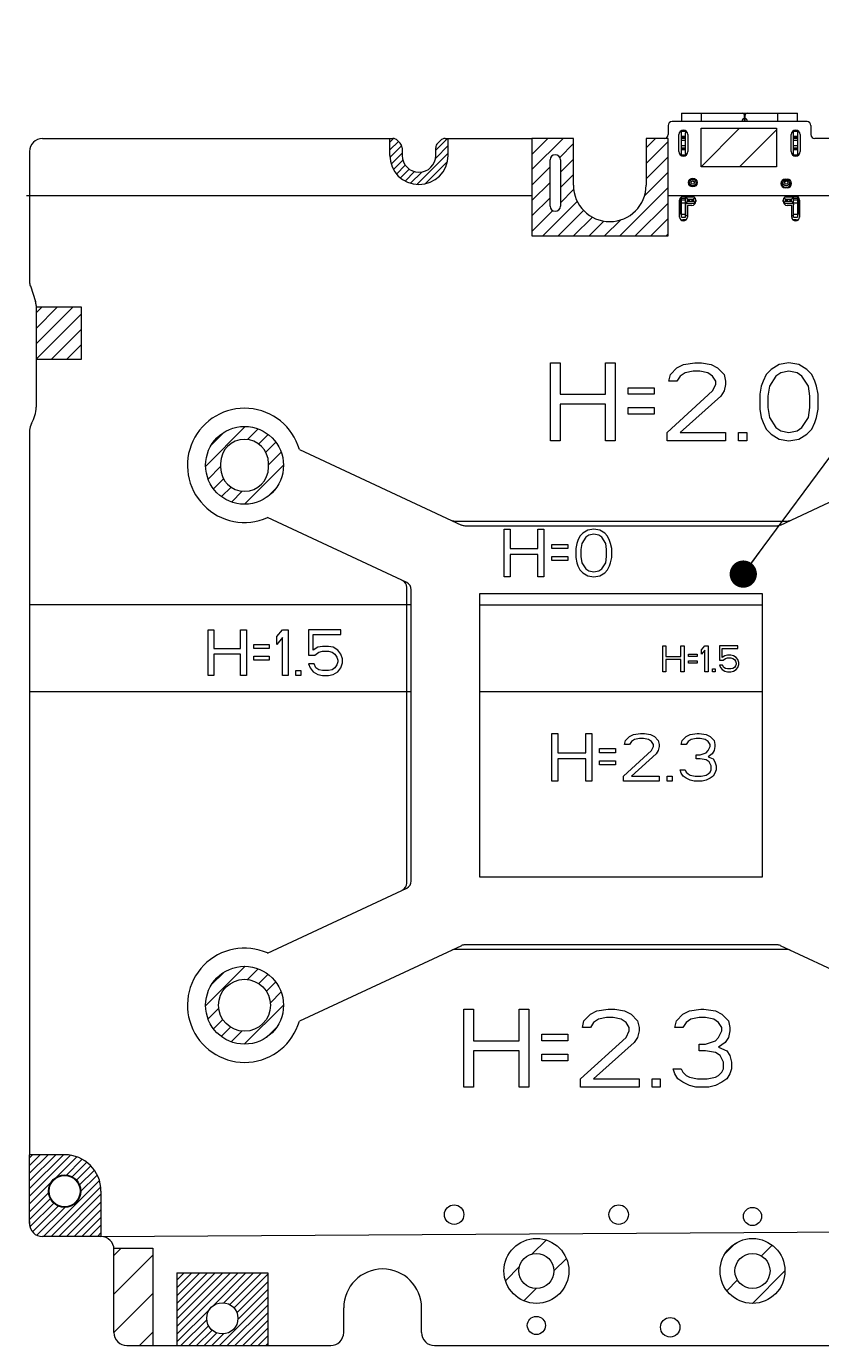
# Model space of a CAD drawing. Header units: millimetres. Extents: x 0 to 420, y 0 to 297.
# Drawn here: x 230.4 to 291.6, y 124.4 to 226.1 of the extents above; entities that cross this region are included whole.
import ezdxf

# ---------------------------------------------------------------- set-up
doc = ezdxf.new("R2010")
doc.units = ezdxf.units.MM
doc.header["$LTSCALE"] = 23.1
doc.layers.get('0').update_dxf_attribs({"linetype": 'CONTINUOUS'})
doc.layers.add('ASSEM_MEM', color=7, linetype='CONTINUOUS')
doc.layers.add('DETAIL', color=7, linetype='CONTINUOUS')
doc.styles.get("Standard").update_dxf_attribs({"font": 'txt', "width": 0.8})
doc.dimstyles.get("Standard").update_dxf_attribs({"dimtxt": 3, "dimasz": 2.1, "dimexe": 2, "dimexo": 1, "dimtad": 1, "dimzin": 0, "dimdsep": 46, "dimtxsty": 'STANDARD', "dimblk": '_FILLED', "dimblk1": '_FILLED', "dimblk2": '_FILLED', "dimcen": 0.09, "dimazin": 0, "dimtol": 1, "dimtp": 0.01, "dimtm": 0.01, "dimtfac": 1, "dimtofl": 0, "dimtmove": 0, "dimatfit": 3, "dimldrblk": '_FILLED', "dimfxl": 1, "dimtolj": 1, "dimtzin": 0, "dimarcsym": 0})

# ---------------------------------------------------------------- blocks, each defined once
blk = doc.blocks.new('_FILLED')
at = {"color": 0, "linetype": 'BYBLOCK'}
blk.add_solid([(0, 0), (-1, 0.167), (-1, -0.167)], dxfattribs=at)

msp = doc.modelspace()

# ---------------------------------------------------------------- linework, layer by layer
at = {"layer": 'ASSEM_MEM', "color": 7, "linetype": 'CONTINUOUS'}
for p, q in [((290.51, 218.73), (280.11, 218.73)), ((280.84, 219.38), (280.84, 218.73)), ((280.84, 219.38), (289.78, 219.38)), ((285.69, 218.73), (285.69, 219.23)), ((285.69, 219.18), (285.74, 219.18)), ((285.74, 218.98), (285.69, 218.98)), ((285.74, 218.73), (285.74, 219.23)), ((289.78, 218.73), (289.78, 219.38)), ((279.81, 218.43), (279.81, 217.73)), ((280.64, 216.43), (280.64, 217.73)), ((280.84, 218.03), (280.84, 217.98)), ((280.84, 216.27), (280.84, 217.88)), ((281.14, 217.58), (280.84, 217.58)), ((281.23, 217.98), (280.85, 217.98)), ((281.14, 216.27), (281.14, 217.88)), ((281.34, 217.73), (281.34, 216.43)), ((289.28, 216.43), (289.28, 217.73)), ((289.78, 217.98), (289.4, 217.98)), ((289.48, 216.27), (289.48, 217.88)), ((289.78, 217.58), (289.48, 217.58)), ((289.78, 217.98), (289.78, 218.03)), ((289.78, 217.88), (289.78, 216.27)), ((289.98, 217.73), (289.98, 216.43)), ((290.81, 218.43), (290.81, 217.73)), ((231.61, 217.43), (258.36, 217.43)), ((262.86, 217.43), (269.31, 217.43)), ((280.84, 216.58), (281.14, 216.58)), ((289.48, 216.58), (289.78, 216.58)), ((335.01, 217.43), (291.11, 217.43)), ((230.61, 216.43), (230.61, 206.39)), ((280.84, 216.18), (280.84, 216.12)), ((280.85, 216.18), (281.23, 216.18)), ((289.4, 216.18), (289.78, 216.18)), ((289.78, 216.12), (289.78, 216.18)), ((281.84, 214.33), (281.58, 214.33)), ((289.11, 214.18), (288.71, 214.18)), ((289.08, 213.65), (288.75, 213.65)), ((288.84, 214.3), (288.99, 214.3)), ((288.99, 213.63), (288.84, 213.63)), ((280.69, 211.38), (280.69, 212.68)), ((280.8, 212.68), (280.73, 212.81)), ((280.8, 211.61), (280.8, 212.68)), ((280.84, 212.55), (280.8, 212.55)), ((280.84, 211.38), (280.84, 212.93)), ((281.14, 212.93), (280.84, 212.93)), ((281.14, 212.68), (280.84, 212.68)), ((280.99, 212.98), (281.64, 212.98)), ((281.14, 211.38), (281.14, 212.98)), ((281.17, 211.5), (281.17, 212.98)), ((281.17, 212.9), (281.32, 212.75)), ((281.84, 212.9), (281.17, 212.9)), ((281.32, 212.6), (281.17, 212.45)), ((281.17, 212.45), (281.91, 212.45)), ((281.31, 212.75), (281.31, 212.6)), ((281.31, 212.75), (281.77, 212.75)), ((281.31, 212.6), (281.77, 212.6)), ((281.76, 212.6), (281.76, 212.75)), ((281.88, 212.86), (281.77, 212.75)), ((281.77, 212.6), (281.77, 212.75)), ((281.77, 212.6), (281.91, 212.45)), ((281.92, 212.46), (281.92, 212.8)), ((281.94, 212.68), (281.94, 212.58)), ((288.68, 212.58), (288.68, 212.68)), ((288.71, 212.8), (288.71, 212.46)), ((288.71, 212.45), (288.86, 212.6)), ((288.72, 212.45), (289.46, 212.45)), ((288.86, 212.75), (288.75, 212.86)), ((289.46, 212.9), (288.78, 212.9)), ((288.86, 212.75), (288.86, 212.6)), ((288.86, 212.75), (288.86, 212.6)), ((288.86, 212.75), (289.31, 212.75)), ((288.86, 212.6), (289.31, 212.6)), ((288.98, 212.98), (289.63, 212.98)), ((289.31, 212.75), (289.46, 212.9)), ((289.31, 212.6), (289.31, 212.75)), ((289.46, 212.45), (289.31, 212.6)), ((289.46, 211.5), (289.46, 212.98)), ((289.48, 211.38), (289.48, 212.98)), ((289.78, 212.93), (289.48, 212.93)), ((289.78, 212.68), (289.48, 212.68)), ((289.78, 212.93), (289.78, 211.38)), ((289.83, 212.55), (289.78, 212.55)), ((289.83, 212.68), (289.9, 212.81)), ((289.83, 212.68), (289.83, 211.61)), ((289.93, 212.68), (289.93, 211.38)), ((281.14, 212.13), (281.17, 212.13)), ((281.17, 212.1), (281.14, 212.1)), ((281.14, 211.5), (281.29, 211.5)), ((281.29, 211.46), (281.14, 211.46)), ((281.29, 212.28), (281.29, 211.38)), ((281.64, 212.28), (281.29, 212.28)), ((289.33, 212.28), (288.98, 212.28)), ((289.33, 211.38), (289.33, 212.28)), ((289.33, 211.5), (289.48, 211.5)), ((289.48, 211.46), (289.33, 211.46)), ((289.46, 212.13), (289.48, 212.13)), ((289.48, 212.1), (289.46, 212.1)), ((280.84, 211.38), (281.14, 211.38)), ((281.2, 211.16), (280.95, 211.16)), ((289.68, 211.16), (289.43, 211.16)), ((289.48, 211.38), (289.78, 211.38)), ((230.67, 206.07), (231.06, 204.88)), ((231.11, 204.56), (231.11, 204.43)), ((231.11, 200.43), (231.11, 196.73)), ((230.61, 194.95), (230.61, 139.13)), ((254.81, 125.43), (254.81, 127.33)), ((260.81, 125.43), (260.81, 127.33)), ((240.11, 124.43), (241.96, 124.43)), ((248.96, 124.43), (253.81, 124.43)), ((261.81, 124.43), (294.81, 124.43))]:
    msp.add_line(p, q, dxfattribs=at)
at = {"layer": 'ASSEM_MEM', "color": 9, "linetype": 'CONTINUOUS'}
for p, q in [((282.39, 218.73), (282.39, 219.38)), ((288.23, 219.38), (288.23, 218.73)), ((280.84, 217.54), (281.14, 217.54)), ((289.48, 217.54), (289.78, 217.54)), ((281.14, 217.44), (280.84, 217.44)), ((280.84, 217.29), (281.14, 217.29)), ((281.14, 216.86), (280.84, 216.86)), ((280.84, 216.72), (281.14, 216.72)), ((281.14, 216.61), (280.84, 216.61)), ((289.78, 217.44), (289.48, 217.44)), ((289.48, 217.29), (289.78, 217.29)), ((289.78, 216.86), (289.48, 216.86)), ((289.48, 216.72), (289.78, 216.72)), ((289.78, 216.61), (289.48, 216.61)), ((281.52, 214.3), (281.57, 214.23)), ((281.86, 214.23), (281.91, 214.3)), ((288.74, 214.27), (288.77, 214.23)), ((289.06, 214.23), (289.09, 214.27)), ((280.71, 212.78), (280.75, 212.78)), ((281.14, 212.8), (280.84, 212.8)), ((280.84, 212.48), (281.14, 212.48)), ((281.33, 212.6), (281.33, 212.75)), ((281.4, 212.75), (281.4, 212.6)), ((281.45, 212.6), (281.45, 212.75)), ((281.63, 212.75), (281.63, 212.6)), ((281.68, 212.6), (281.68, 212.75)), ((281.75, 212.75), (281.75, 212.6)), ((288.88, 212.6), (288.88, 212.75)), ((288.95, 212.75), (288.95, 212.6)), ((289, 212.6), (289, 212.75)), ((289.18, 212.75), (289.18, 212.6)), ((289.23, 212.6), (289.23, 212.75)), ((289.3, 212.75), (289.3, 212.6)), ((289.78, 212.8), (289.48, 212.8)), ((289.48, 212.48), (289.78, 212.48)), ((289.88, 212.78), (289.91, 212.78)), ((280.8, 212.4), (280.84, 212.4)), ((281.14, 211.58), (280.84, 211.58)), ((281.14, 212.31), (281.17, 212.31)), ((289.46, 212.31), (289.48, 212.31)), ((289.78, 211.58), (289.48, 211.58)), ((289.78, 212.4), (289.83, 212.4))]:
    msp.add_line(p, q, dxfattribs=at)
at = {"layer": 'ASSEM_MEM', "color": 2, "linetype": 'CONTINUOUS'}
for p, q in [((282.35, 215.26), (285.32, 218.23)), ((285.31, 215.25), (288.17, 218.11)), ((258.36, 217.14), (258.65, 217.43)), ((258.36, 216.55), (259.03, 217.21)), ((258.37, 215.96), (259.29, 216.88)), ((261.9, 215.92), (262.86, 216.89)), ((261.91, 216.53), (262.81, 217.43)), ((269.31, 217.4), (269.34, 217.43)), ((269.31, 216.21), (270.53, 217.43)), ((269.31, 215.03), (271.72, 217.43)), ((271.46, 215.98), (272.51, 217.04)), ((278.11, 216.7), (278.84, 217.43)), ((278.11, 215.51), (279.81, 217.21)), ((258.47, 215.46), (259.31, 216.31)), ((258.64, 215.04), (259.37, 215.76)), ((260.45, 213.88), (262.86, 216.29)), ((261.09, 213.93), (262.81, 215.65)), ((271.51, 214.85), (272.51, 215.85)), ((278.11, 214.32), (279.81, 216.02)), ((258.88, 214.69), (259.56, 215.37)), ((259.18, 214.39), (259.86, 215.07)), ((259.54, 214.15), (260.26, 214.88)), ((259.95, 213.98), (260.82, 214.84)), ((269.31, 213.84), (270.71, 215.24)), ((271.51, 213.66), (272.51, 214.66)), ((277.99, 213.01), (279.81, 214.83)), ((269.31, 212.65), (270.71, 214.05)), ((271.51, 212.47), (272.53, 213.49)), ((276.1, 209.93), (279.81, 213.65)), ((269.31, 211.46), (270.71, 212.86)), ((270.16, 209.93), (272.81, 212.58)), ((277.28, 209.93), (279.81, 212.46)), ((269.31, 210.27), (270.92, 211.88)), ((271.34, 209.93), (273.3, 211.88)), ((272.53, 209.93), (273.97, 211.37)), ((273.72, 209.93), (274.86, 211.06)), ((274.91, 209.93), (276.13, 211.15)), ((278.47, 209.93), (279.81, 211.27)), ((279.66, 209.93), (279.81, 210.08)), ((231.11, 203.99), (231.55, 204.43)), ((231.11, 202.8), (232.74, 204.43)), ((231.11, 201.61), (233.93, 204.43)), ((231.11, 200.43), (234.61, 203.93)), ((232.3, 200.43), (234.61, 202.74)), ((233.49, 200.43), (234.61, 201.55)), ((244.18, 192.19), (247.23, 195.25)), ((244.62, 193.82), (245.6, 194.8)), ((247.41, 194.23), (248.23, 195.05)), ((248.26, 193.9), (249, 194.63)), ((248.81, 193.26), (249.58, 194.03)), ((249.02, 192.28), (250, 193.26)), ((244.37, 191.19), (245.32, 192.15)), ((247.17, 189.25), (250.17, 192.25)), ((244.79, 190.43), (245.56, 191.2)), ((245.39, 189.84), (246.13, 190.57)), ((246.16, 189.42), (247, 190.26)), ((248.93, 189.81), (249.61, 190.49)), ((244.17, 150.61), (247.21, 153.65)), ((244.66, 152.28), (245.54, 153.16)), ((247.39, 152.64), (248.21, 153.46)), ((248.26, 152.32), (248.98, 153.04)), ((248.86, 151.73), (249.58, 152.45)), ((249.16, 150.85), (249.99, 151.68)), ((244.36, 149.61), (245.19, 150.43)), ((247.15, 147.65), (250.17, 150.67)), ((244.78, 148.84), (245.5, 149.56)), ((245.38, 148.25), (246.09, 148.96)), ((246.15, 147.83), (246.97, 148.66)), ((248.86, 148.16), (249.66, 148.97)), ((230.61, 138.9), (230.84, 139.13)), ((230.61, 138.31), (231.43, 139.13)), ((230.61, 137.71), (232.03, 139.13)), ((230.61, 137.12), (232.62, 139.13)), ((230.61, 136.53), (233.22, 139.13)), ((230.61, 135.93), (233.77, 139.09)), ((230.61, 135.34), (234.24, 138.97)), ((233.39, 137.52), (234.66, 138.79)), ((233.86, 137.4), (235.02, 138.55)), ((234.2, 137.14), (235.33, 138.27)), ((234.43, 136.78), (235.6, 137.95)), ((234.51, 136.27), (235.82, 137.57)), ((230.61, 134.74), (232.12, 136.25)), ((231.67, 132.83), (235.99, 137.15)), ((232.26, 132.83), (236.09, 136.66)), ((230.61, 134.15), (232.25, 135.78)), ((230.64, 133.59), (232.5, 135.44)), ((230.84, 133.19), (232.87, 135.21)), ((232.86, 132.83), (236.11, 136.09)), ((233.45, 132.83), (236.11, 135.49)), ((231.17, 132.93), (233.37, 135.13)), ((234.04, 132.83), (236.11, 134.9)), ((234.64, 132.83), (236.11, 134.3)), ((235.23, 132.83), (236.11, 133.71)), ((235.83, 132.83), (236.11, 133.12)), ((269.33, 131.49), (270.41, 132.56)), ((284.19, 131.49), (285, 132.31)), ((287, 131.34), (287.83, 132.16)), ((237.11, 131.37), (237.67, 131.93)), ((237.11, 128.4), (240.11, 131.4)), ((271.01, 130.2), (271.97, 131.15)), ((267.28, 129.43), (268.36, 130.51)), ((286.31, 127.68), (288.81, 130.18)), ((241.96, 129.46), (242.53, 130.03)), ((241.96, 128.87), (243.12, 130.03)), ((241.96, 128.27), (243.72, 130.03)), ((241.96, 127.68), (244.31, 130.03)), ((241.96, 127.09), (244.9, 130.03)), ((241.96, 126.49), (245.5, 130.03)), ((241.96, 125.9), (246.09, 130.03)), ((241.96, 125.31), (246.69, 130.03)), ((244.73, 127.47), (247.28, 130.03)), ((245.57, 127.72), (247.87, 130.03)), ((246.03, 127.59), (248.47, 130.03)), ((246.36, 127.33), (248.96, 129.93)), ((246.59, 126.96), (248.96, 129.34)), ((284.33, 128.66), (285.15, 129.49)), ((237.11, 125.43), (240.11, 128.43)), ((245.24, 124.43), (248.96, 128.15)), ((246.66, 126.44), (248.96, 128.74)), ((268.69, 127.87), (269.65, 128.83)), ((241.96, 124.71), (244.52, 127.26)), ((245.84, 124.43), (248.96, 127.55)), ((242.27, 124.43), (244.27, 126.42)), ((246.43, 124.43), (248.96, 126.96)), ((247.03, 124.43), (248.96, 126.37)), ((239.08, 124.43), (240.11, 125.46)), ((242.87, 124.43), (244.4, 125.96)), ((243.46, 124.43), (244.67, 125.63)), ((244.06, 124.43), (245.04, 125.41)), ((244.65, 124.43), (245.55, 125.33)), ((247.62, 124.43), (248.96, 125.77)), ((248.21, 124.43), (248.96, 125.18)), ((248.81, 124.43), (248.96, 124.58))]:
    msp.add_line(p, q, dxfattribs=at)
at = {"layer": 'ASSEM_MEM', "color": 4, "linetype": 'CONTINUOUS'}
for p, q in [((282.35, 215.25), (282.35, 218.23)), ((282.35, 218.23), (288.17, 218.23)), ((288.17, 218.23), (288.17, 215.25)), ((258.36, 216.13), (258.36, 217.43)), ((258.36, 217.43), (258.61, 217.43)), ((259.17, 217.07), (258.96, 217.28)), ((259.31, 216.72), (259.31, 216.13)), ((261.91, 216.13), (261.91, 216.72)), ((262.27, 217.28), (262.06, 217.07)), ((262.62, 217.43), (262.86, 217.43)), ((262.86, 216.13), (262.86, 217.43)), ((269.31, 217.43), (269.31, 209.93)), ((272.51, 217.43), (269.31, 217.43)), ((272.51, 213.83), (272.51, 217.43)), ((278.11, 217.43), (278.11, 213.83)), ((279.81, 217.43), (278.11, 217.43)), ((279.81, 209.93), (279.81, 217.43)), ((270.71, 212.23), (270.71, 215.78)), ((271.51, 215.78), (271.51, 212.23)), ((288.17, 215.25), (282.35, 215.25)), ((230.36, 213.03), (269.31, 213.03)), ((279.82, 213.03), (292.95, 213.03)), ((269.31, 209.93), (279.81, 209.93)), ((231.11, 204.43), (231.11, 200.43)), ((234.61, 204.43), (231.11, 204.43)), ((234.61, 200.43), (234.61, 204.43)), ((231.11, 200.43), (234.61, 200.43)), ((251.4, 193.48), (263.89, 187.65)), ((288.46, 187.65), (300.95, 193.48)), ((245.32, 192.4), (245.32, 192.1)), ((249.02, 192.1), (249.02, 192.4)), ((259.68, 183.22), (248.95, 188.22)), ((263.39, 187.95), (288.96, 187.95)), ((264.14, 187.6), (288.21, 187.6)), ((259.67, 160.06), (259.67, 182.84)), ((260.02, 160.22), (260.02, 182.67)), ((265.27, 182.35), (265.27, 160.55)), ((287.07, 182.35), (265.27, 182.35)), ((287.07, 160.55), (287.07, 182.35)), ((260.02, 181.5), (230.61, 181.5)), ((265.27, 181.5), (287.07, 181.5)), ((279.39, 176.34), (279.39, 178.34)), ((279.39, 178.34), (279.64, 178.34)), ((279.64, 178.34), (279.64, 177.53)), ((280.8, 177.53), (280.8, 178.34)), ((280.8, 178.34), (281.05, 178.34)), ((281.05, 178.34), (281.05, 176.34)), ((282.39, 178.04), (282.64, 178.34)), ((282.39, 177.7), (282.39, 178.04)), ((282.64, 178), (282.39, 177.7)), ((282.64, 178.34), (282.89, 178.34)), ((282.64, 176.34), (282.64, 178)), ((282.89, 178.34), (282.89, 176.34)), ((283.76, 178.34), (283.76, 177.24)), ((285.18, 178.34), (283.76, 178.34)), ((283.97, 177.45), (283.97, 178.13)), ((283.97, 178.13), (285.18, 178.13)), ((285.18, 178.13), (285.18, 178.34)), ((279.64, 177.53), (280.8, 177.53)), ((279.64, 177.28), (279.64, 176.34)), ((280.8, 177.28), (279.64, 177.28)), ((280.8, 176.34), (280.8, 177.28)), ((281.39, 177.53), (281.39, 177.7)), ((281.39, 177.7), (282.05, 177.7)), ((282.05, 177.53), (281.39, 177.53)), ((281.39, 177.02), (281.39, 177.19)), ((281.39, 177.19), (282.05, 177.19)), ((282.05, 177.02), (281.39, 177.02)), ((282.05, 177.7), (282.05, 177.53)), ((282.05, 177.19), (282.05, 177.02)), ((283.76, 177.24), (284.05, 177.24)), ((284.18, 177.58), (283.97, 177.45)), ((284.05, 177.24), (284.22, 177.36)), ((284.39, 177.62), (284.18, 177.58)), ((284.22, 177.36), (284.39, 177.41)), ((284.64, 177.62), (284.39, 177.62)), ((284.39, 177.41), (284.64, 177.41)), ((284.84, 177.58), (284.64, 177.62)), ((284.64, 177.41), (284.8, 177.36)), ((284.8, 177.36), (284.93, 177.28)), ((285.05, 177.45), (284.84, 177.58)), ((284.93, 177.28), (285.01, 177.15)), ((285.01, 177.15), (285.05, 177.02)), ((285.05, 176.94), (285.01, 176.81)), ((285.18, 177.28), (285.05, 177.45)), ((285.05, 177.02), (285.05, 176.94)), ((285.26, 177.07), (285.18, 177.28)), ((285.18, 176.68), (285.26, 176.9)), ((285.26, 176.9), (285.26, 177.07)), ((279.64, 176.34), (279.39, 176.34)), ((281.05, 176.34), (280.8, 176.34)), ((282.89, 176.34), (282.64, 176.34)), ((283.22, 176.34), (283.22, 176.56)), ((283.22, 176.56), (283.43, 176.56)), ((283.43, 176.34), (283.22, 176.34)), ((283.43, 176.56), (283.43, 176.34)), ((284.01, 176.85), (283.76, 176.85)), ((283.76, 176.85), (283.84, 176.68)), ((283.84, 176.68), (283.97, 176.51)), ((283.97, 176.51), (284.18, 176.38)), ((284.09, 176.68), (284.01, 176.85)), ((284.22, 176.6), (284.09, 176.68)), ((284.18, 176.38), (284.39, 176.34)), ((284.39, 176.56), (284.22, 176.6)), ((284.64, 176.56), (284.39, 176.56)), ((284.39, 176.34), (284.64, 176.34)), ((284.8, 176.6), (284.64, 176.56)), ((284.64, 176.34), (284.84, 176.38)), ((284.93, 176.68), (284.8, 176.6)), ((284.84, 176.38), (285.05, 176.51)), ((285.01, 176.81), (284.93, 176.68)), ((285.05, 176.51), (285.18, 176.68)), ((230.61, 174.83), (260.02, 174.83)), ((265.27, 174.83), (287.07, 174.83)), ((270.85, 167.92), (270.85, 171.6)), ((270.85, 171.6), (271.31, 171.6)), ((271.31, 171.6), (271.31, 170.11)), ((273.46, 170.11), (273.46, 171.6)), ((273.46, 171.6), (273.92, 171.6)), ((273.92, 171.6), (273.92, 167.92)), ((276.45, 170.74), (276.52, 171.05)), ((276.52, 171.05), (276.83, 171.36)), ((276.83, 171.36), (277.14, 171.52)), ((276.98, 170.97), (276.83, 170.74)), ((277.21, 171.13), (276.98, 170.97)), ((277.14, 171.52), (277.67, 171.6)), ((277.6, 171.21), (277.21, 171.13)), ((277.9, 171.21), (277.6, 171.21)), ((277.67, 171.6), (277.98, 171.6)), ((278.29, 171.13), (277.9, 171.21)), ((277.98, 171.6), (278.44, 171.52)), ((278.52, 170.97), (278.29, 171.13)), ((278.44, 171.52), (278.75, 171.36)), ((278.67, 170.74), (278.52, 170.97)), ((278.75, 171.36), (279.05, 171.05)), ((279.05, 171.05), (279.13, 170.74)), ((280.82, 170.74), (280.89, 171.05)), ((280.89, 171.05), (281.2, 171.36)), ((281.2, 171.36), (281.51, 171.52)), ((281.35, 170.97), (281.2, 170.74)), ((281.58, 171.13), (281.35, 170.97)), ((281.51, 171.52), (282.04, 171.6)), ((281.97, 171.21), (281.58, 171.13)), ((282.27, 171.21), (281.97, 171.21)), ((282.04, 171.6), (282.2, 171.6)), ((282.2, 171.6), (282.73, 171.52)), ((282.66, 171.13), (282.27, 171.21)), ((282.89, 170.97), (282.66, 171.13)), ((282.73, 171.52), (283.04, 171.36)), ((283.04, 170.74), (282.89, 170.97)), ((283.04, 171.36), (283.35, 171.05)), ((283.35, 171.05), (283.42, 170.74)), ((271.31, 170.11), (273.46, 170.11)), ((274.53, 170.11), (274.53, 170.42)), ((274.53, 170.42), (275.76, 170.42)), ((275.76, 170.11), (274.53, 170.11)), ((275.76, 170.42), (275.76, 170.11)), ((276.37, 168.31), (278.52, 170.27)), ((276.83, 170.74), (276.45, 170.74)), ((278.9, 170.03), (276.98, 168.31)), ((278.52, 170.27), (278.67, 170.58)), ((278.67, 170.58), (278.67, 170.74)), ((279.05, 170.27), (278.9, 170.03)), ((279.13, 170.58), (279.05, 170.27)), ((279.13, 170.74), (279.13, 170.58)), ((281.2, 170.74), (280.82, 170.74)), ((281.97, 169.64), (281.97, 169.95)), ((281.97, 169.95), (282.27, 169.95)), ((282.27, 169.95), (282.73, 170.11)), ((282.73, 170.11), (282.89, 170.27)), ((282.89, 170.27), (283.04, 170.58)), ((283.19, 170.03), (282.89, 169.8)), ((282.89, 169.8), (283.27, 169.64)), ((283.04, 170.58), (283.04, 170.74)), ((283.35, 170.27), (283.19, 170.03)), ((283.42, 170.58), (283.35, 170.27)), ((283.42, 170.74), (283.42, 170.58)), ((271.31, 169.64), (271.31, 167.92)), ((273.46, 169.64), (271.31, 169.64)), ((273.46, 167.92), (273.46, 169.64)), ((274.53, 169.17), (274.53, 169.48)), ((274.53, 169.48), (275.76, 169.48)), ((275.76, 169.17), (274.53, 169.17)), ((275.76, 169.48), (275.76, 169.17)), ((280.74, 168.78), (281.12, 168.78)), ((280.82, 168.54), (280.74, 168.78)), ((281.12, 168.78), (281.2, 168.62)), ((282.27, 169.64), (281.97, 169.64)), ((282.73, 169.56), (282.27, 169.64)), ((282.96, 169.41), (282.73, 169.56)), ((283.12, 169.09), (282.96, 169.41)), ((283.04, 168.62), (283.12, 168.78)), ((283.12, 168.78), (283.12, 169.09)), ((283.27, 169.64), (283.42, 169.41)), ((283.42, 169.41), (283.5, 169.09)), ((283.5, 168.78), (283.42, 168.54)), ((283.5, 169.09), (283.5, 168.78)), ((271.31, 167.92), (270.85, 167.92)), ((273.92, 167.92), (273.46, 167.92)), ((276.37, 167.92), (276.37, 168.31)), ((279.13, 167.92), (276.37, 167.92)), ((276.98, 168.31), (279.13, 168.31)), ((279.13, 168.31), (279.13, 167.92)), ((279.74, 167.92), (279.74, 168.31)), ((279.74, 168.31), (280.13, 168.31)), ((280.13, 167.92), (279.74, 167.92)), ((280.13, 168.31), (280.13, 167.92)), ((280.97, 168.31), (280.82, 168.54)), ((281.2, 168.15), (280.97, 168.31)), ((281.2, 168.62), (281.35, 168.47)), ((281.51, 168), (281.2, 168.15)), ((281.35, 168.47), (281.51, 168.39)), ((281.51, 168.39), (281.89, 168.31)), ((281.81, 167.92), (281.51, 168)), ((282.43, 167.92), (281.81, 167.92)), ((281.89, 168.31), (282.35, 168.31)), ((282.35, 168.31), (282.73, 168.39)), ((282.73, 168), (282.43, 167.92)), ((282.73, 168.39), (282.89, 168.47)), ((283.04, 168.15), (282.73, 168)), ((282.89, 168.47), (283.04, 168.62)), ((283.27, 168.31), (283.04, 168.15)), ((283.42, 168.54), (283.27, 168.31)), ((248.95, 154.67), (259.68, 159.68)), ((265.27, 160.55), (287.07, 160.55)), ((263.89, 155.24), (251.4, 149.42)), ((288.96, 154.95), (263.39, 154.95)), ((288.21, 155.3), (264.14, 155.3)), ((300.95, 149.42), (288.46, 155.24)), ((230.61, 133.83), (230.61, 139.13)), ((233.31, 139.13), (230.61, 139.13)), ((236.11, 136.33), (236.11, 132.83)), ((236.11, 132.83), (330.01, 133.43)), ((236.11, 132.83), (231.61, 132.83)), ((237.11, 125.43), (237.11, 131.93)), ((237.11, 131.93), (240.11, 131.93)), ((240.11, 131.93), (240.11, 124.43)), ((241.96, 130.03), (241.96, 124.43)), ((241.96, 130.03), (248.96, 130.03)), ((248.96, 130.03), (248.96, 124.43)), ((238.11, 124.43), (240.11, 124.43)), ((241.96, 124.43), (248.96, 124.43))]:
    msp.add_line(p, q, dxfattribs=at)
at = {"layer": 'ASSEM_MEM', "color": 40, "linetype": 'CONTINUOUS'}
for p, q in [((270.74, 194.15), (270.74, 200.15)), ((270.74, 200.15), (271.49, 200.15)), ((271.49, 200.15), (271.49, 197.72)), ((274.99, 197.72), (274.99, 200.15)), ((274.99, 200.15), (275.74, 200.15)), ((275.74, 200.15), (275.74, 194.15)), ((279.87, 198.74), (279.99, 199.25)), ((279.99, 199.25), (280.49, 199.76)), ((280.49, 199.76), (280.99, 200.02)), ((281.12, 199.38), (280.74, 199.12)), ((280.99, 200.02), (281.87, 200.15)), ((281.74, 199.51), (281.12, 199.38)), ((282.24, 199.51), (281.74, 199.51)), ((281.87, 200.15), (282.37, 200.15)), ((282.87, 199.38), (282.24, 199.51)), ((282.37, 200.15), (283.12, 200.02)), ((283.24, 199.12), (282.87, 199.38)), ((283.12, 200.02), (283.62, 199.76)), ((283.62, 199.76), (284.12, 199.25)), ((284.12, 199.25), (284.24, 198.74)), ((287.37, 199.25), (287.12, 198.74)), ((287.74, 199.64), (287.37, 199.25)), ((288.37, 200.02), (287.74, 199.64)), ((288.49, 199.38), (288.12, 199.12)), ((289.12, 200.15), (288.37, 200.02)), ((289.12, 199.51), (288.49, 199.38)), ((289.87, 200.02), (289.12, 200.15)), ((289.74, 199.38), (289.12, 199.51)), ((290.12, 199.12), (289.74, 199.38)), ((290.49, 199.64), (289.87, 200.02)), ((290.87, 199.25), (290.49, 199.64)), ((291.12, 198.74), (290.87, 199.25)), ((276.74, 197.72), (276.74, 198.23)), ((276.74, 198.23), (278.74, 198.23)), ((278.74, 198.23), (278.74, 197.72)), ((280.49, 198.74), (279.87, 198.74)), ((280.74, 199.12), (280.49, 198.74)), ((283.49, 198.74), (283.24, 199.12)), ((283.24, 197.98), (283.49, 198.49)), ((283.49, 198.49), (283.49, 198.74)), ((284.24, 198.49), (284.12, 197.98)), ((284.24, 198.74), (284.24, 198.49)), ((286.99, 198.36), (286.87, 197.72)), ((287.12, 198.74), (286.99, 198.36)), ((287.62, 198.36), (287.49, 197.59)), ((288.12, 199.12), (287.62, 198.36)), ((290.62, 198.36), (290.12, 199.12)), ((290.74, 197.59), (290.62, 198.36)), ((291.24, 198.36), (291.12, 198.74)), ((291.37, 197.72), (291.24, 198.36)), ((271.49, 197.72), (274.99, 197.72)), ((278.74, 197.72), (276.74, 197.72)), ((279.74, 194.78), (283.24, 197.98)), ((283.87, 197.59), (280.74, 194.78)), ((284.12, 197.98), (283.87, 197.59)), ((286.87, 197.72), (286.87, 196.57)), ((287.49, 197.59), (287.49, 196.7)), ((290.74, 196.7), (290.74, 197.59)), ((291.37, 196.57), (291.37, 197.72)), ((271.49, 196.95), (271.49, 194.15)), ((274.99, 196.95), (271.49, 196.95)), ((274.99, 194.15), (274.99, 196.95)), ((276.74, 196.19), (276.74, 196.7)), ((276.74, 196.7), (278.74, 196.7)), ((278.74, 196.19), (276.74, 196.19)), ((278.74, 196.7), (278.74, 196.19)), ((286.87, 196.57), (286.99, 195.93)), ((287.49, 196.7), (287.62, 195.93)), ((290.62, 195.93), (290.74, 196.7)), ((291.24, 195.93), (291.37, 196.57)), ((286.99, 195.93), (287.12, 195.55)), ((287.12, 195.55), (287.37, 195.04)), ((287.62, 195.93), (288.12, 195.17)), ((288.12, 195.17), (288.49, 194.91)), ((289.74, 194.91), (290.12, 195.17)), ((290.12, 195.17), (290.62, 195.93)), ((290.87, 195.04), (291.12, 195.55)), ((291.12, 195.55), (291.24, 195.93)), ((271.49, 194.15), (270.74, 194.15)), ((275.74, 194.15), (274.99, 194.15)), ((279.74, 194.15), (279.74, 194.78)), ((284.24, 194.15), (279.74, 194.15)), ((280.74, 194.78), (284.24, 194.78)), ((284.24, 194.78), (284.24, 194.15)), ((285.24, 194.15), (285.24, 194.78)), ((285.24, 194.78), (285.87, 194.78)), ((285.87, 194.15), (285.24, 194.15)), ((285.87, 194.78), (285.87, 194.15)), ((287.37, 195.04), (287.74, 194.66)), ((287.74, 194.66), (288.37, 194.27)), ((288.37, 194.27), (289.12, 194.15)), ((288.49, 194.91), (289.12, 194.78)), ((289.12, 194.78), (289.74, 194.91)), ((289.12, 194.15), (289.87, 194.27)), ((289.87, 194.27), (290.49, 194.66)), ((290.49, 194.66), (290.87, 195.04)), ((267.18, 183.65), (267.18, 187.33)), ((267.18, 187.33), (267.64, 187.33)), ((267.64, 187.33), (267.64, 185.85)), ((269.78, 185.85), (269.78, 187.33)), ((269.78, 187.33), (270.24, 187.33)), ((270.24, 187.33), (270.24, 183.65)), ((273.62, 187.26), (273.23, 187.02)), ((274.08, 187.33), (273.62, 187.26)), ((274.54, 187.26), (274.08, 187.33)), ((274.92, 187.02), (274.54, 187.26)), ((270.86, 185.85), (270.86, 186.16)), ((270.86, 186.16), (272.08, 186.16)), ((272.08, 186.16), (272.08, 185.85)), ((272.77, 186.24), (272.7, 185.85)), ((272.85, 186.47), (272.77, 186.24)), ((273, 186.79), (272.85, 186.47)), ((273.23, 187.02), (273, 186.79)), ((273.16, 186.24), (273.08, 185.77)), ((273.46, 186.71), (273.16, 186.24)), ((273.69, 186.86), (273.46, 186.71)), ((274.08, 186.94), (273.69, 186.86)), ((274.46, 186.86), (274.08, 186.94)), ((274.69, 186.71), (274.46, 186.86)), ((275, 186.24), (274.69, 186.71)), ((275.15, 186.79), (274.92, 187.02)), ((275.07, 185.77), (275, 186.24)), ((275.3, 186.47), (275.15, 186.79)), ((275.38, 186.24), (275.3, 186.47)), ((275.46, 185.85), (275.38, 186.24)), ((267.64, 185.85), (269.78, 185.85)), ((267.64, 185.38), (267.64, 183.65)), ((269.78, 185.38), (267.64, 185.38)), ((269.78, 183.65), (269.78, 185.38)), ((272.08, 185.85), (270.86, 185.85)), ((270.86, 184.91), (270.86, 185.22)), ((270.86, 185.22), (272.08, 185.22)), ((272.08, 185.22), (272.08, 184.91)), ((272.7, 185.85), (272.7, 185.14)), ((272.7, 185.14), (272.77, 184.75)), ((273.08, 185.77), (273.08, 185.22)), ((273.08, 185.22), (273.16, 184.75)), ((275, 184.75), (275.07, 185.22)), ((275.07, 185.22), (275.07, 185.77)), ((275.38, 184.75), (275.46, 185.14)), ((275.46, 185.14), (275.46, 185.85)), ((272.08, 184.91), (270.86, 184.91)), ((272.77, 184.75), (272.85, 184.51)), ((272.85, 184.51), (273, 184.2)), ((273, 184.2), (273.23, 183.97)), ((273.16, 184.75), (273.46, 184.28)), ((273.46, 184.28), (273.69, 184.12)), ((273.69, 184.12), (274.08, 184.05)), ((274.08, 184.05), (274.46, 184.12)), ((274.46, 184.12), (274.69, 184.28)), ((274.69, 184.28), (275, 184.75)), ((274.92, 183.97), (275.15, 184.2)), ((275.15, 184.2), (275.3, 184.51)), ((275.3, 184.51), (275.38, 184.75)), ((267.64, 183.65), (267.18, 183.65)), ((270.24, 183.65), (269.78, 183.65)), ((273.23, 183.97), (273.62, 183.73)), ((273.62, 183.73), (274.08, 183.65)), ((274.08, 183.65), (274.54, 183.73)), ((274.54, 183.73), (274.92, 183.97)), ((244.36, 176.05), (244.36, 179.58)), ((244.36, 179.58), (244.8, 179.58)), ((244.8, 179.58), (244.8, 178.15)), ((246.86, 178.15), (246.86, 179.58)), ((246.86, 179.58), (247.31, 179.58)), ((247.31, 179.58), (247.31, 176.05)), ((249.66, 179.06), (250.1, 179.58)), ((249.66, 178.45), (249.66, 179.06)), ((250.1, 178.98), (249.66, 178.45)), ((250.1, 179.58), (250.54, 179.58)), ((250.1, 176.05), (250.1, 178.98)), ((250.54, 179.58), (250.54, 176.05)), ((252.09, 179.58), (252.09, 177.63)), ((254.59, 179.58), (252.09, 179.58)), ((252.45, 178), (252.45, 179.21)), ((252.45, 179.21), (254.59, 179.21)), ((254.59, 179.21), (254.59, 179.58)), ((244.8, 178.15), (246.86, 178.15)), ((247.89, 178.15), (247.89, 178.45)), ((247.89, 178.45), (249.07, 178.45)), ((249.07, 178.15), (247.89, 178.15)), ((249.07, 178.45), (249.07, 178.15)), ((252.82, 178.23), (252.45, 178)), ((253.19, 178.3), (252.82, 178.23)), ((252.89, 177.85), (253.19, 177.93)), ((253.63, 178.3), (253.19, 178.3)), ((253.19, 177.93), (253.63, 177.93)), ((254, 178.23), (253.63, 178.3)), ((253.63, 177.93), (253.92, 177.85)), ((254.37, 178), (254, 178.23)), ((254.59, 177.7), (254.37, 178)), ((244.8, 177.7), (244.8, 176.05)), ((246.86, 177.7), (244.8, 177.7)), ((246.86, 176.05), (246.86, 177.7)), ((247.89, 177.25), (247.89, 177.55)), ((247.89, 177.55), (249.07, 177.55)), ((249.07, 177.25), (247.89, 177.25)), ((249.07, 177.55), (249.07, 177.25)), ((252.09, 177.63), (252.6, 177.63)), ((252.09, 176.95), (252.23, 176.65)), ((252.53, 176.95), (252.09, 176.95)), ((252.67, 176.65), (252.53, 176.95)), ((252.6, 177.63), (252.89, 177.85)), ((253.92, 177.85), (254.14, 177.7)), ((254.14, 177.7), (254.29, 177.48)), ((254.29, 176.88), (254.14, 176.65)), ((254.29, 177.48), (254.37, 177.25)), ((254.37, 177.1), (254.29, 176.88)), ((254.37, 177.25), (254.37, 177.1)), ((254.73, 177.33), (254.59, 177.7)), ((254.59, 176.65), (254.73, 177.03)), ((254.73, 177.03), (254.73, 177.33)), ((244.8, 176.05), (244.36, 176.05)), ((247.31, 176.05), (246.86, 176.05)), ((250.54, 176.05), (250.1, 176.05)), ((251.13, 176.05), (251.13, 176.43)), ((251.13, 176.43), (251.5, 176.43)), ((251.5, 176.05), (251.13, 176.05)), ((251.5, 176.43), (251.5, 176.05)), ((252.23, 176.65), (252.45, 176.35)), ((252.45, 176.35), (252.82, 176.13)), ((252.89, 176.5), (252.67, 176.65)), ((252.82, 176.13), (253.19, 176.05)), ((253.19, 176.43), (252.89, 176.5)), ((253.63, 176.43), (253.19, 176.43)), ((253.19, 176.05), (253.63, 176.05)), ((253.92, 176.5), (253.63, 176.43)), ((253.63, 176.05), (254, 176.13)), ((254.14, 176.65), (253.92, 176.5)), ((254, 176.13), (254.37, 176.35)), ((254.37, 176.35), (254.59, 176.65)), ((264.07, 144.34), (264.07, 150.34)), ((264.07, 150.34), (264.82, 150.34)), ((264.82, 150.34), (264.82, 147.92)), ((268.32, 150.34), (269.07, 150.34)), ((268.32, 147.92), (268.32, 150.34)), ((269.07, 150.34), (269.07, 144.34)), ((273.2, 148.94), (273.32, 149.45)), ((273.32, 149.45), (273.82, 149.96)), ((273.82, 149.96), (274.32, 150.21)), ((274.45, 149.58), (274.07, 149.32)), ((274.32, 150.21), (275.2, 150.34)), ((275.07, 149.7), (274.45, 149.58)), ((275.57, 149.7), (275.07, 149.7)), ((275.2, 150.34), (275.7, 150.34)), ((276.2, 149.58), (275.57, 149.7)), ((275.7, 150.34), (276.45, 150.21)), ((276.57, 149.32), (276.2, 149.58)), ((276.45, 150.21), (276.95, 149.96)), ((276.95, 149.96), (277.45, 149.45)), ((277.45, 149.45), (277.57, 148.94)), ((280.32, 148.94), (280.45, 149.45)), ((280.45, 149.45), (280.95, 149.96)), ((280.95, 149.96), (281.45, 150.21)), ((281.57, 149.58), (281.2, 149.32)), ((281.45, 150.21), (282.32, 150.34)), ((282.2, 149.7), (281.57, 149.58)), ((282.7, 149.7), (282.2, 149.7)), ((282.32, 150.34), (282.57, 150.34)), ((282.57, 150.34), (283.45, 150.21)), ((283.32, 149.58), (282.7, 149.7)), ((283.7, 149.32), (283.32, 149.58)), ((283.45, 150.21), (283.95, 149.96)), ((283.95, 149.96), (284.45, 149.45)), ((284.45, 149.45), (284.57, 148.94)), ((270.07, 148.43), (272.07, 148.43)), ((270.07, 147.92), (270.07, 148.43)), ((272.07, 148.43), (272.07, 147.92)), ((273.82, 148.94), (273.2, 148.94)), ((274.07, 149.32), (273.82, 148.94)), ((276.82, 148.94), (276.57, 149.32)), ((276.57, 148.17), (276.82, 148.68)), ((276.82, 148.68), (276.82, 148.94)), ((277.57, 148.68), (277.45, 148.17)), ((277.57, 148.94), (277.57, 148.68)), ((280.95, 148.94), (280.32, 148.94)), ((281.2, 149.32), (280.95, 148.94)), ((283.95, 148.94), (283.7, 149.32)), ((283.7, 148.17), (283.95, 148.68)), ((283.95, 148.68), (283.95, 148.94)), ((284.57, 148.68), (284.45, 148.17)), ((284.57, 148.94), (284.57, 148.68)), ((264.82, 147.92), (268.32, 147.92)), ((272.07, 147.92), (270.07, 147.92)), ((273.07, 144.98), (276.57, 148.17)), ((277.2, 147.79), (274.07, 144.98)), ((277.45, 148.17), (277.2, 147.79)), ((282.2, 147.66), (282.7, 147.66)), ((282.2, 147.15), (282.2, 147.66)), ((282.7, 147.66), (283.45, 147.92)), ((283.45, 147.92), (283.7, 148.17)), ((284.2, 147.79), (283.7, 147.41)), ((283.7, 147.41), (284.32, 147.15)), ((284.45, 148.17), (284.2, 147.79)), ((268.32, 147.15), (264.82, 147.15)), ((264.82, 147.15), (264.82, 144.34)), ((268.32, 144.34), (268.32, 147.15)), ((270.07, 146.89), (272.07, 146.89)), ((270.07, 146.38), (270.07, 146.89)), ((272.07, 146.38), (270.07, 146.38)), ((272.07, 146.89), (272.07, 146.38)), ((282.7, 147.15), (282.2, 147.15)), ((283.45, 147.02), (282.7, 147.15)), ((283.82, 146.77), (283.45, 147.02)), ((284.07, 146.26), (283.82, 146.77)), ((284.32, 147.15), (284.57, 146.77)), ((284.57, 146.77), (284.7, 146.26)), ((280.2, 145.75), (280.82, 145.75)), ((280.32, 145.36), (280.2, 145.75)), ((280.57, 144.98), (280.32, 145.36)), ((280.82, 145.75), (280.95, 145.49)), ((280.95, 145.49), (281.2, 145.23)), ((283.7, 145.23), (283.95, 145.49)), ((283.95, 145.49), (284.07, 145.75)), ((284.07, 145.75), (284.07, 146.26)), ((284.57, 145.36), (284.32, 144.98)), ((284.7, 145.75), (284.57, 145.36)), ((284.7, 146.26), (284.7, 145.75)), ((264.82, 144.34), (264.07, 144.34)), ((269.07, 144.34), (268.32, 144.34)), ((273.07, 144.34), (273.07, 144.98)), ((277.57, 144.34), (273.07, 144.34)), ((274.07, 144.98), (277.57, 144.98)), ((277.57, 144.98), (277.57, 144.34)), ((278.57, 144.98), (279.2, 144.98)), ((278.57, 144.34), (278.57, 144.98)), ((279.2, 144.34), (278.57, 144.34)), ((279.2, 144.98), (279.2, 144.34)), ((280.95, 144.72), (280.57, 144.98)), ((281.45, 144.47), (280.95, 144.72)), ((281.2, 145.23), (281.45, 145.11)), ((281.45, 145.11), (282.07, 144.98)), ((281.95, 144.34), (281.45, 144.47)), ((282.95, 144.34), (281.95, 144.34)), ((282.07, 144.98), (282.82, 144.98)), ((282.82, 144.98), (283.45, 145.11)), ((283.45, 144.47), (282.95, 144.34)), ((283.45, 145.11), (283.7, 145.23)), ((283.95, 144.72), (283.45, 144.47)), ((284.32, 144.98), (283.95, 144.72))]:
    msp.add_line(p, q, dxfattribs=at)
at = {"layer": 'ASSEM_MEM', "color": 7, "linetype": 'CONTINUOUS'}
for centre, radius in [((281.71, 214.03), 0.335), ((281.71, 214.03), 0.25), ((288.91, 214.03), 0.25), ((233.31, 136.33), 1.25), ((263.32, 134.52), 0.75), ((276, 134.52), 0.75), ((286.31, 134.38), 0.7), ((269.66, 125.98), 0.7), ((279.97, 125.84), 0.75)]:
    msp.add_circle(centre, radius, dxfattribs=at)
at = {"layer": 'ASSEM_MEM', "color": 9, "linetype": 'CONTINUOUS'}
for centre in [(281.71, 214.03), (288.91, 214.03)]:
    msp.add_circle(centre, 0.13, dxfattribs=at)
at = {"layer": 'ASSEM_MEM', "color": 4, "linetype": 'CONTINUOUS'}
for centre, radius in [((247.17, 192.25), 3), ((247.17, 150.65), 3), ((247.17, 150.65), 2), ((233.31, 136.33), 1.2), ((269.66, 130.18), 2.5), ((286.31, 130.18), 2.5), ((269.66, 130.18), 1.35), ((286.31, 130.18), 1.35), ((245.46, 126.53), 1.2)]:
    msp.add_circle(centre, radius, dxfattribs=at)
at = {"layer": 'ASSEM_MEM', "color": 7, "linetype": 'CONTINUOUS'}
for centre, radius, start, end in [((280.11, 218.43), 0.3, 90, 180), ((285.71, 218.78), 0.2, 97.1808, 194.5587), ((285.54, 219.23), 0.15, 0, 90), ((285.89, 219.23), 0.15, 90, 180), ((285.71, 218.78), 0.2, 345.4604, 82.8192), ((290.51, 218.43), 0.3, 0, 90), ((279.51, 217.73), 0.3, 270, 360), ((280.99, 217.73), 0.35, 0, 180), ((289.63, 217.73), 0.35, 0, 180), ((291.11, 217.73), 0.3, 180, 270), ((231.61, 216.43), 1, 90, 180), ((280.99, 216.43), 0.35, 180, 360), ((289.63, 216.43), 0.35, 180, 360), ((288.84, 213.96), 0.335, 90, 270), ((288.99, 213.96), 0.335, 270, 90), ((280.99, 212.68), 0.3, 90, 180), ((281.64, 212.68), 0.3, 0, 90), ((281.64, 212.58), 0.3, 270, 360), ((288.98, 212.68), 0.3, 90, 180), ((288.98, 212.58), 0.3, 180, 270), ((289.63, 212.68), 0.3, 0, 90), ((280.69, 211.88), 0.15, 0, 45), ((280.95, 211.61), 0.15, 180, 224.5342), ((289.93, 211.88), 0.15, 135, 180), ((289.68, 211.61), 0.15, 315.4657, 360), ((280.99, 211.38), 0.3, 180, 360), ((280.95, 211.61), 0.45, 244.4519, 270), ((289.63, 211.38), 0.3, 180, 360), ((289.68, 211.61), 0.45, 270, 295.5481), ((231.61, 206.39), 1, 180, 198.4349), ((230.11, 204.56), 1, 0, 18.4349), ((228.71, 196.73), 2.4, 328.533, 360), ((231.61, 194.95), 1, 148.533, 180), ((236.11, 131.83), 1, 0, 90), ((257.81, 127.33), 3, 0, 180), ((253.81, 125.43), 1, 270, 360), ((261.81, 125.43), 1, 180, 270)]:
    msp.add_arc(centre, radius, start, end, dxfattribs=at)
at = {"layer": 'ASSEM_MEM', "color": 4, "linetype": 'CONTINUOUS'}
for centre, radius, start, end in [((258.61, 216.93), 0.5, 45, 90), ((258.81, 216.72), 0.5, 0, 45), ((262.41, 216.72), 0.5, 135, 180), ((262.62, 216.93), 0.5, 90, 135), ((260.61, 216.13), 2.25, 180, 360), ((260.61, 216.13), 1.3, 180, 360), ((271.11, 215.78), 0.4, 0, 180), ((275.31, 213.83), 2.8, 180, 360), ((271.11, 212.23), 0.4, 180, 360), ((247.17, 192.25), 4.4, 16.2306, 293.7694), ((247.17, 192.4), 1.85, 0, 180), ((247.17, 192.1), 1.85, 180, 360), ((263.39, 188.55), 0.6, 245, 270), ((264.14, 188.2), 0.6, 245, 270), ((288.21, 188.2), 0.6, 270, 295), ((288.96, 188.55), 0.6, 270, 295), ((259.07, 182.84), 0.6, 0, 65), ((259.42, 182.67), 0.6, 0, 65), ((259.07, 160.06), 0.6, 295, 360), ((259.42, 160.22), 0.6, 295, 360), ((247.17, 150.65), 4.4, 66.2306, 343.7694), ((263.39, 154.35), 0.6, 90, 115), ((264.14, 154.7), 0.6, 90, 115), ((288.21, 154.7), 0.6, 65, 90), ((288.96, 154.35), 0.6, 65, 90), ((233.31, 136.33), 2.8, 0, 90), ((231.59, 133.83), 1, 170.4649, 200.6735), ((231.61, 133.83), 1, 180, 270), ((238.11, 125.43), 1, 180, 270)]:
    msp.add_arc(centre, radius, start, end, dxfattribs=at)
at = {"layer": 'ASSEM_MEM', "color": 9, "linetype": 'CONTINUOUS'}
msp.add_arc((288.91, 214.03), 0.37, 156.5076, 23.2985, dxfattribs=at)
at = {"layer": 'ASSEM_MEM', "color": 7, "linetype": 'CONTINUOUS'}
for points, knots in [([(280.84, 217.88), (280.84, 217.9), (280.84, 217.91), (280.85, 217.94), (280.85, 217.95), (280.85, 217.96), (280.85, 217.97), (280.85, 217.97), (280.85, 217.98), (280.85, 217.98), (280.85, 217.98)], [0, 0, 0, 0, 0.406828, 0.575651, 0.717684, 0.830973, 0.914445, 0.945051, 0.968702, 1, 1, 1, 1]), ([(281.16, 217.98), (281.15, 217.98), (281.15, 217.97), (281.15, 217.96), (281.15, 217.95), (281.15, 217.94), (281.14, 217.91), (281.14, 217.9), (281.14, 217.88)], [0, 0, 0, 0, 0.088753, 0.172623, 0.285624, 0.427039, 0.595066, 1, 1, 1, 1]), ([(289.48, 217.88), (289.48, 217.9), (289.48, 217.91), (289.48, 217.94), (289.48, 217.95), (289.48, 217.96), (289.48, 217.97), (289.48, 217.98), (289.47, 217.98)], [0, 0, 0, 0, 0.404934, 0.572961, 0.714376, 0.827377, 0.911247, 1, 1, 1, 1]), ([(289.78, 217.98), (289.78, 217.98), (289.78, 217.98), (289.78, 217.97), (289.78, 217.97), (289.78, 217.96), (289.78, 217.95), (289.78, 217.94), (289.78, 217.91), (289.78, 217.9), (289.78, 217.88)], [0, 0, 0, 0, 0.031298, 0.054949, 0.085555, 0.169027, 0.282316, 0.424349, 0.593172, 1, 1, 1, 1]), ([(280.85, 216.18), (280.85, 216.18), (280.85, 216.18), (280.85, 216.18), (280.85, 216.19), (280.85, 216.19), (280.85, 216.2), (280.85, 216.22), (280.84, 216.24), (280.84, 216.26), (280.84, 216.27)], [0, 0, 0, 0, 0.031298, 0.054949, 0.085555, 0.169027, 0.282316, 0.424349, 0.593172, 1, 1, 1, 1]), ([(281.14, 216.27), (281.14, 216.26), (281.14, 216.24), (281.15, 216.22), (281.15, 216.2), (281.15, 216.19), (281.15, 216.18), (281.15, 216.18), (281.16, 216.18)], [0, 0, 0, 0, 0.404934, 0.572961, 0.714376, 0.827377, 0.911247, 1, 1, 1, 1]), ([(289.47, 216.18), (289.48, 216.18), (289.48, 216.18), (289.48, 216.19), (289.48, 216.2), (289.48, 216.22), (289.48, 216.24), (289.48, 216.26), (289.48, 216.27)], [0, 0, 0, 0, 0.088753, 0.172623, 0.285624, 0.427039, 0.595066, 1, 1, 1, 1]), ([(289.78, 216.27), (289.78, 216.26), (289.78, 216.24), (289.78, 216.22), (289.78, 216.2), (289.78, 216.19), (289.78, 216.19), (289.78, 216.18), (289.78, 216.18), (289.78, 216.18), (289.78, 216.18)], [0, 0, 0, 0, 0.406828, 0.575651, 0.717684, 0.830973, 0.914445, 0.945051, 0.968702, 1, 1, 1, 1]), ([(281.15, 212.38), (281.15, 212.38), (281.15, 212.38), (281.15, 212.37), (281.15, 212.37), (281.14, 212.36), (281.14, 212.35), (281.14, 212.35)], [0, 0, 0, 0, 0.089761, 0.170383, 0.279146, 0.583098, 1, 1, 1, 1]), ([(281.15, 212.37), (281.15, 212.37), (281.15, 212.37), (281.15, 212.38), (281.15, 212.38)], [0, 0, 0, 0, 0.674873, 1, 1, 1, 1]), ([(281.17, 212.31), (281.17, 212.32), (281.16, 212.34), (281.16, 212.36), (281.15, 212.37)], [0, 0, 0, 0, 0.602594, 1, 1, 1, 1]), ([(289.47, 212.37), (289.47, 212.36), (289.47, 212.34), (289.46, 212.32), (289.46, 212.31)], [0, 0, 0, 0, 0.397376, 1, 1, 1, 1]), ([(289.48, 212.38), (289.48, 212.38), (289.48, 212.37), (289.48, 212.37), (289.47, 212.37)], [0, 0, 0, 0, 0.325155, 1, 1, 1, 1])]:
    msp.add_open_spline(points, degree=3, knots=knots, dxfattribs=at)

# ---------------------------------------------------------------- leaders
at = {"layer": 'DETAIL', "color": 2, "linetype": 'CONTINUOUS'}
msp.add_leader([(285.6, 183.87), (316.81, 226.07), (320.81, 226.07)], dimstyle='STANDARD', override={"dimtad": 0, "dimldrblk": 'DOT'}, dxfattribs=at)

doc.saveas('drawing.dxf')
